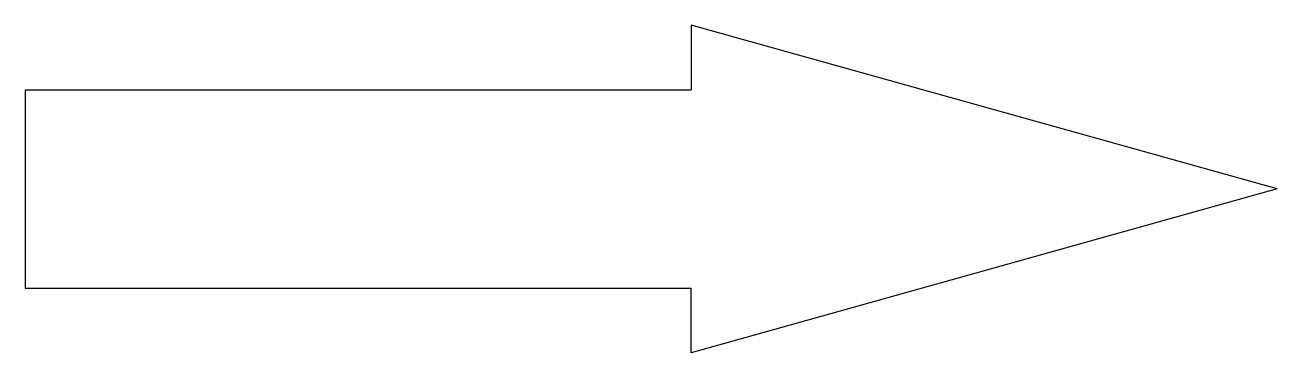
# Model space of a CAD drawing. Extents: x -20295.4 to -20282.1, y -11938.7 to -11935.3.
import ezdxf

# ---------------------------------------------------------------- set-up
doc = ezdxf.new("R2010")
doc.units = 0
doc.header["$MEASUREMENT"] = 0
doc.layers.add('1', color=7, linetype='CONTINUOUS')

msp = doc.modelspace()

# ---------------------------------------------------------------- linework, layer by layer
at = {"layer": '1', "color": 7}
for p, q in [((-20282.127, -11937), (-20288.349, -11935.259)), ((-20288.349, -11935.259), (-20288.349, -11935.946)), ((-20295.423, -11935.946), (-20288.349, -11935.946)), ((-20295.423, -11935.946), (-20295.423, -11938.054)), ((-20282.127, -11937), (-20288.349, -11938.741)), ((-20295.423, -11938.054), (-20288.349, -11938.054)), ((-20288.349, -11938.741), (-20288.349, -11938.054))]:
    msp.add_line(p, q, dxfattribs=at)

doc.saveas('drawing.dxf')
